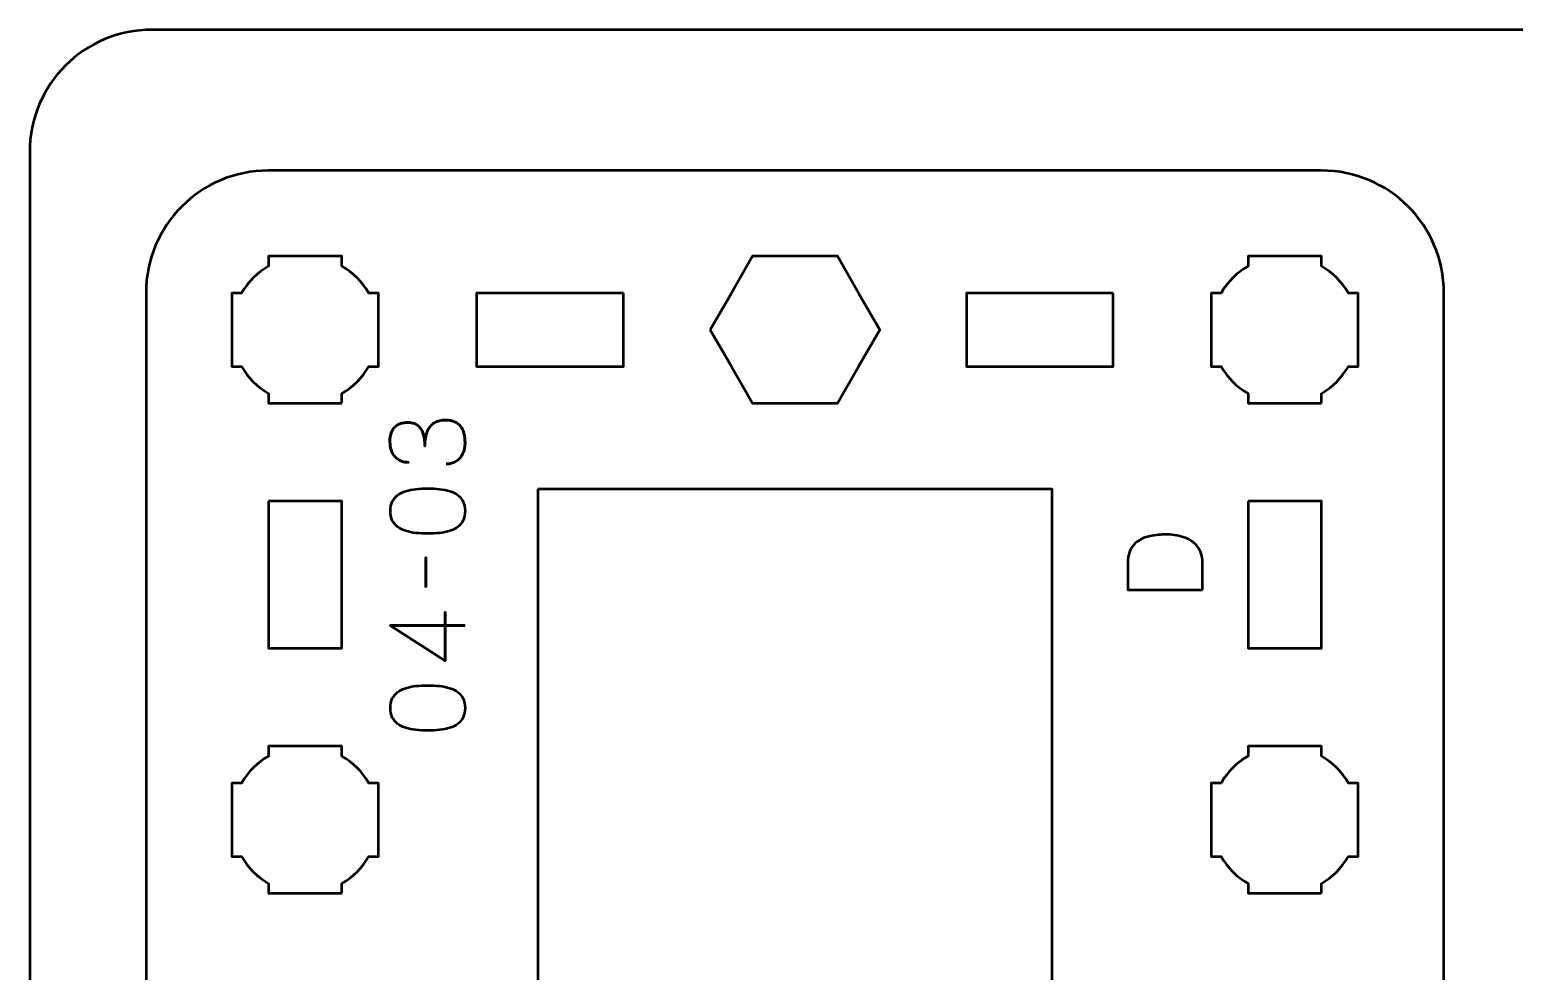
# Model space of a CAD drawing. Header units: centimetres. Extents: x -22.6 to 1.6, y -29.7 to 0.
# Drawn here: x -22.63 to -16.56, y -3.84 to 0 of the extents above; entities that cross this region are included whole.
import ezdxf

# ---------------------------------------------------------------- set-up
doc = ezdxf.new("R2010")
doc.units = ezdxf.units.CM
doc.header["$MEASUREMENT"] = 0
doc.layers.add('Layer 1', color=7, linetype='Continuous')

msp = doc.modelspace()

# ---------------------------------------------------------------- linework, layer by layer
at = {"layer": 'Layer 1', "color": 22, "lineweight": 53}
msp.add_open_spline([(-22.62502, -29.19995), (-22.62502, -29.19995), (-22.62502, -0.49992), (-22.62502, -0.49992), (-22.62502, -0.49992), (-22.62502, -0.22295), (-22.40193, 0.00004), (-22.12493, 0.00004), (-22.12493, 0.00004), (-22.12493, 0.00004), (1.12492, 0.00004), (1.12492, 0.00004), (1.12492, 0.00004), (1.40206, 0.00004), (1.62502, -0.22295), (1.62502, -0.49992), (1.62502, -0.49992), (1.62502, -0.49992), (1.62502, -29.19995), (1.62502, -29.19995), (1.62502, -29.19995), (1.62502, -29.47695), (1.40206, -29.70004), (1.12492, -29.70004), (1.12492, -29.70004), (1.12492, -29.70004), (-22.12493, -29.70004), (-22.12493, -29.70004), (-22.12493, -29.70004), (-22.40193, -29.70004), (-22.62502, -29.47695), (-22.62502, -29.19995)], degree=3, knots=[0, 0, 0, 0, 0.125, 0.125, 0.125, 0.125, 0.25, 0.25, 0.25, 0.25, 0.375, 0.375, 0.375, 0.375, 0.5, 0.5, 0.5, 0.5, 0.625, 0.625, 0.625, 0.625, 0.75, 0.75, 0.75, 0.75, 0.875, 0.875, 0.875, 0.875, 1, 1, 1, 1], dxfattribs=at)
at = {"layer": 'Layer 1', "color": 114, "lineweight": 53}
msp.add_open_spline([(-17.34995, -0.575), (-17.07289, -0.57508), (-16.85001, -0.79815), (-16.85001, -1.0751), (-16.85001, -1.0751), (-16.85001, -3.84169), (-16.85001, -4.60831), (-16.85001, -7.3749), (-16.85001, -7.3749), (-16.85001, -7.6519), (-17.0731, -7.875), (-17.3501, -7.875), (-17.3501, -7.875), (-17.3501, -7.875), (-21.64996, -7.875), (-21.64996, -7.875), (-21.64996, -7.875), (-21.92709, -7.875), (-22.15005, -7.6519), (-22.15005, -7.3749), (-22.15005, -7.3749), (-22.15005, -4.60831), (-22.15005, -3.84169), (-22.15005, -1.0751), (-22.15005, -1.0751), (-22.15005, -0.7981), (-21.92696, -0.575), (-21.64996, -0.575), (-21.64996, -0.575), (-21.64996, -0.575), (-17.34995, -0.575), (-17.34995, -0.575)], degree=3, knots=[0, 0, 0, 0, 0.125, 0.125, 0.125, 0.125, 0.25, 0.25, 0.25, 0.25, 0.375, 0.375, 0.375, 0.375, 0.5, 0.5, 0.5, 0.5, 0.625, 0.625, 0.625, 0.625, 0.75, 0.75, 0.75, 0.75, 0.875, 0.875, 0.875, 0.875, 1, 1, 1, 1], dxfattribs=at)
at = {"layer": 'Layer 1', "color": 250, "lineweight": 53}
for points, knots in [([(-21.34996, -1.52495), (-21.34996, -1.52495), (-21.49848, -1.52495), (-21.49848, -1.52495), (-21.49848, -1.52495), (-21.49848, -1.52495), (-21.50003, -1.52497), (-21.50003, -1.52497), (-21.50003, -1.52497), (-21.50003, -1.52497), (-21.50158, -1.52495), (-21.50158, -1.52495), (-21.50158, -1.52495), (-21.50158, -1.52495), (-21.64996, -1.52495), (-21.64996, -1.52495), (-21.64996, -1.52495), (-21.64996, -1.52495), (-21.64996, -1.48486), (-21.64996, -1.48486), (-21.64996, -1.48486), (-21.69553, -1.45851), (-21.73351, -1.42051), (-21.75987, -1.37496), (-21.75987, -1.37496), (-21.75987, -1.37496), (-21.79996, -1.37496), (-21.79996, -1.37496), (-21.79996, -1.37496), (-21.79996, -1.37496), (-21.79996, -1.23091), (-21.79996, -1.23091), (-21.79996, -1.23091), (-21.79996, -1.23091), (-21.80002, -1.22497), (-21.80002, -1.22497), (-21.80002, -1.22497), (-21.80002, -1.22497), (-21.79996, -1.21903), (-21.79996, -1.21903), (-21.79996, -1.21903), (-21.79996, -1.21903), (-21.79996, -1.07496), (-21.79996, -1.07496), (-21.79996, -1.07496), (-21.79996, -1.07496), (-21.75989, -1.07496), (-21.75989, -1.07496), (-21.75989, -1.07496), (-21.73353, -1.02939), (-21.69554, -0.9914), (-21.64996, -0.96506), (-21.64996, -0.96506), (-21.64996, -0.96506), (-21.64996, -0.92496), (-21.64996, -0.92496), (-21.64996, -0.92496), (-21.64996, -0.92496), (-21.34996, -0.92496), (-21.34996, -0.92496), (-21.34996, -0.92496), (-21.34996, -0.92496), (-21.34996, -0.96515), (-21.34996, -0.96515), (-21.34996, -0.96515), (-21.30446, -0.99149), (-21.26652, -1.02945), (-21.24018, -1.07496), (-21.24018, -1.07496), (-21.24018, -1.07496), (-21.19997, -1.07496), (-21.19997, -1.07496), (-21.19997, -1.07496), (-21.19997, -1.07496), (-21.19997, -1.37496), (-21.19997, -1.37496), (-21.19997, -1.37496), (-21.19997, -1.37496), (-21.2402, -1.37496), (-21.2402, -1.37496), (-21.2402, -1.37496), (-21.26654, -1.42046), (-21.30447, -1.45842), (-21.34996, -1.48476), (-21.34996, -1.48476), (-21.34996, -1.48476), (-21.34996, -1.52495), (-21.34996, -1.52495)], [0, 0, 0, 0, 0.0454545, 0.0454545, 0.0454545, 0.0454545, 0.0909091, 0.0909091, 0.0909091, 0.0909091, 0.1363636, 0.1363636, 0.1363636, 0.1363636, 0.1818182, 0.1818182, 0.1818182, 0.1818182, 0.2272727, 0.2272727, 0.2272727, 0.2272727, 0.2727273, 0.2727273, 0.2727273, 0.2727273, 0.3181818, 0.3181818, 0.3181818, 0.3181818, 0.3636364, 0.3636364, 0.3636364, 0.3636364, 0.4090909, 0.4090909, 0.4090909, 0.4090909, 0.4545455, 0.4545455, 0.4545455, 0.4545455, 0.5, 0.5, 0.5, 0.5, 0.5454545, 0.5454545, 0.5454545, 0.5454545, 0.5909091, 0.5909091, 0.5909091, 0.5909091, 0.6363636, 0.6363636, 0.6363636, 0.6363636, 0.6818182, 0.6818182, 0.6818182, 0.6818182, 0.7272727, 0.7272727, 0.7272727, 0.7272727, 0.7727273, 0.7727273, 0.7727273, 0.7727273, 0.8181818, 0.8181818, 0.8181818, 0.8181818, 0.8636364, 0.8636364, 0.8636364, 0.8636364, 0.9090909, 0.9090909, 0.9090909, 0.9090909, 0.9545455, 0.9545455, 0.9545455, 0.9545455, 1, 1, 1, 1]), ([(-19.84641, -1.22501), (-19.84641, -1.22501), (-19.75981, -1.075), (-19.75981, -1.075), (-19.75981, -1.075), (-19.75981, -1.075), (-19.67321, -0.92501), (-19.67321, -0.92501), (-19.67321, -0.92501), (-19.67321, -0.92501), (-19.5, -0.92501), (-19.5, -0.92501), (-19.5, -0.92501), (-19.5, -0.92501), (-19.32679, -0.92501), (-19.32679, -0.92501), (-19.32679, -0.92501), (-19.32679, -0.92501), (-19.24019, -1.075), (-19.24019, -1.075), (-19.24019, -1.075), (-19.24019, -1.075), (-19.15359, -1.22501), (-19.15359, -1.22501), (-19.15359, -1.22501), (-19.15359, -1.22501), (-19.24019, -1.37502), (-19.24019, -1.37502), (-19.24019, -1.37502), (-19.24019, -1.37502), (-19.32679, -1.52501), (-19.32679, -1.52501), (-19.32679, -1.52501), (-19.32679, -1.52501), (-19.5, -1.52501), (-19.5, -1.52501), (-19.5, -1.52501), (-19.5, -1.52501), (-19.67321, -1.52501), (-19.67321, -1.52501), (-19.67321, -1.52501), (-19.67321, -1.52501), (-19.75981, -1.37502), (-19.75981, -1.37502), (-19.75981, -1.37502), (-19.75981, -1.37502), (-19.84641, -1.22501), (-19.84641, -1.22501)], [0, 0, 0, 0, 0.0833333, 0.0833333, 0.0833333, 0.0833333, 0.1666667, 0.1666667, 0.1666667, 0.1666667, 0.25, 0.25, 0.25, 0.25, 0.3333333, 0.3333333, 0.3333333, 0.3333333, 0.4166667, 0.4166667, 0.4166667, 0.4166667, 0.5, 0.5, 0.5, 0.5, 0.5833333, 0.5833333, 0.5833333, 0.5833333, 0.6666667, 0.6666667, 0.6666667, 0.6666667, 0.75, 0.75, 0.75, 0.75, 0.8333333, 0.8333333, 0.8333333, 0.8333333, 0.9166667, 0.9166667, 0.9166667, 0.9166667, 1, 1, 1, 1]), ([(-17.34996, -1.52495), (-17.34996, -1.52495), (-17.49848, -1.52495), (-17.49848, -1.52495), (-17.49848, -1.52495), (-17.49848, -1.52495), (-17.50003, -1.52497), (-17.50003, -1.52497), (-17.50003, -1.52497), (-17.50003, -1.52497), (-17.50158, -1.52495), (-17.50158, -1.52495), (-17.50158, -1.52495), (-17.50158, -1.52495), (-17.64996, -1.52495), (-17.64996, -1.52495), (-17.64996, -1.52495), (-17.64996, -1.52495), (-17.64996, -1.48486), (-17.64996, -1.48486), (-17.64996, -1.48486), (-17.69553, -1.45851), (-17.73351, -1.42051), (-17.75987, -1.37496), (-17.75987, -1.37496), (-17.75987, -1.37496), (-17.79996, -1.37496), (-17.79996, -1.37496), (-17.79996, -1.37496), (-17.79996, -1.37496), (-17.79996, -1.23091), (-17.79996, -1.23091), (-17.79996, -1.23091), (-17.79996, -1.23091), (-17.80002, -1.22497), (-17.80002, -1.22497), (-17.80002, -1.22497), (-17.80002, -1.22497), (-17.79996, -1.21903), (-17.79996, -1.21903), (-17.79996, -1.21903), (-17.79996, -1.21903), (-17.79996, -1.07496), (-17.79996, -1.07496), (-17.79996, -1.07496), (-17.79996, -1.07496), (-17.75989, -1.07496), (-17.75989, -1.07496), (-17.75989, -1.07496), (-17.73353, -1.02939), (-17.69554, -0.9914), (-17.64996, -0.96506), (-17.64996, -0.96506), (-17.64996, -0.96506), (-17.64996, -0.92496), (-17.64996, -0.92496), (-17.64996, -0.92496), (-17.64996, -0.92496), (-17.34996, -0.92496), (-17.34996, -0.92496), (-17.34996, -0.92496), (-17.34996, -0.92496), (-17.34996, -0.96515), (-17.34996, -0.96515), (-17.34996, -0.96515), (-17.30446, -0.99149), (-17.26652, -1.02945), (-17.24018, -1.07496), (-17.24018, -1.07496), (-17.24018, -1.07496), (-17.19997, -1.07496), (-17.19997, -1.07496), (-17.19997, -1.07496), (-17.19997, -1.07496), (-17.19997, -1.37496), (-17.19997, -1.37496), (-17.19997, -1.37496), (-17.19997, -1.37496), (-17.2402, -1.37496), (-17.2402, -1.37496), (-17.2402, -1.37496), (-17.26654, -1.42046), (-17.30447, -1.45842), (-17.34996, -1.48476), (-17.34996, -1.48476), (-17.34996, -1.48476), (-17.34996, -1.52495), (-17.34996, -1.52495)], [0, 0, 0, 0, 0.0454545, 0.0454545, 0.0454545, 0.0454545, 0.0909091, 0.0909091, 0.0909091, 0.0909091, 0.1363636, 0.1363636, 0.1363636, 0.1363636, 0.1818182, 0.1818182, 0.1818182, 0.1818182, 0.2272727, 0.2272727, 0.2272727, 0.2272727, 0.2727273, 0.2727273, 0.2727273, 0.2727273, 0.3181818, 0.3181818, 0.3181818, 0.3181818, 0.3636364, 0.3636364, 0.3636364, 0.3636364, 0.4090909, 0.4090909, 0.4090909, 0.4090909, 0.4545455, 0.4545455, 0.4545455, 0.4545455, 0.5, 0.5, 0.5, 0.5, 0.5454545, 0.5454545, 0.5454545, 0.5454545, 0.5909091, 0.5909091, 0.5909091, 0.5909091, 0.6363636, 0.6363636, 0.6363636, 0.6363636, 0.6818182, 0.6818182, 0.6818182, 0.6818182, 0.7272727, 0.7272727, 0.7272727, 0.7272727, 0.7727273, 0.7727273, 0.7727273, 0.7727273, 0.8181818, 0.8181818, 0.8181818, 0.8181818, 0.8636364, 0.8636364, 0.8636364, 0.8636364, 0.9090909, 0.9090909, 0.9090909, 0.9090909, 0.9545455, 0.9545455, 0.9545455, 0.9545455, 1, 1, 1, 1]), ([(-20.19996, -1.07505), (-20.19996, -1.07505), (-20.19996, -1.37506), (-20.19996, -1.37506), (-20.19996, -1.37506), (-20.19996, -1.37506), (-20.79995, -1.37506), (-20.79995, -1.37506), (-20.79995, -1.37506), (-20.79995, -1.37506), (-20.79995, -1.07505), (-20.79995, -1.07505), (-20.79995, -1.07505), (-20.79995, -1.07505), (-20.19996, -1.07505), (-20.19996, -1.07505)], [0, 0, 0, 0, 0.25, 0.25, 0.25, 0.25, 0.5, 0.5, 0.5, 0.5, 0.75, 0.75, 0.75, 0.75, 1, 1, 1, 1]), ([(-18.19996, -1.07505), (-18.19996, -1.07505), (-18.19996, -1.37506), (-18.19996, -1.37506), (-18.19996, -1.37506), (-18.19996, -1.37506), (-18.79995, -1.37506), (-18.79995, -1.37506), (-18.79995, -1.37506), (-18.79995, -1.37506), (-18.79995, -1.07505), (-18.79995, -1.07505), (-18.79995, -1.07505), (-18.79995, -1.07505), (-18.19996, -1.07505), (-18.19996, -1.07505)], [0, 0, 0, 0, 0.25, 0.25, 0.25, 0.25, 0.5, 0.5, 0.5, 0.5, 0.75, 0.75, 0.75, 0.75, 1, 1, 1, 1]), ([(-20.55002, -1.875), (-19.29986, -1.875), (-19.70022, -1.875), (-18.45003, -1.875), (-18.45003, -1.875), (-18.45004, -3.79204), (-18.45005, -4.63648), (-18.45004, -6.575), (-18.45004, -6.575), (-19.32721, -6.575), (-19.67285, -6.575), (-20.55003, -6.575), (-20.55003, -6.575), (-20.55003, -4.67352), (-20.55002, -3.76483), (-20.55002, -1.875)], [0, 0, 0, 0, 0.25, 0.25, 0.25, 0.25, 0.5, 0.5, 0.5, 0.5, 0.75, 0.75, 0.75, 0.75, 1, 1, 1, 1]), ([(-21.64996, -1.92505), (-21.64996, -1.92505), (-21.34995, -1.92505), (-21.34995, -1.92505), (-21.34995, -1.92505), (-21.34995, -1.92505), (-21.34995, -2.52504), (-21.34995, -2.52504), (-21.34995, -2.52504), (-21.34995, -2.52504), (-21.64996, -2.52504), (-21.64996, -2.52504), (-21.64996, -2.52504), (-21.64996, -2.52504), (-21.64996, -1.92505), (-21.64996, -1.92505)], [0, 0, 0, 0, 0.25, 0.25, 0.25, 0.25, 0.5, 0.5, 0.5, 0.5, 0.75, 0.75, 0.75, 0.75, 1, 1, 1, 1]), ([(-17.64996, -1.92505), (-17.64996, -1.92505), (-17.34995, -1.92505), (-17.34995, -1.92505), (-17.34995, -1.92505), (-17.34995, -1.92505), (-17.34995, -2.52504), (-17.34995, -2.52504), (-17.34995, -2.52504), (-17.34995, -2.52504), (-17.64996, -2.52504), (-17.64996, -2.52504), (-17.64996, -2.52504), (-17.64996, -2.52504), (-17.64996, -1.92505), (-17.64996, -1.92505)], [0, 0, 0, 0, 0.25, 0.25, 0.25, 0.25, 0.5, 0.5, 0.5, 0.5, 0.75, 0.75, 0.75, 0.75, 1, 1, 1, 1]), ([(-21.34996, -3.52495), (-21.34996, -3.52495), (-21.49848, -3.52495), (-21.49848, -3.52495), (-21.49848, -3.52495), (-21.49848, -3.52495), (-21.50003, -3.52497), (-21.50003, -3.52497), (-21.50003, -3.52497), (-21.50003, -3.52497), (-21.50158, -3.52495), (-21.50158, -3.52495), (-21.50158, -3.52495), (-21.50158, -3.52495), (-21.64996, -3.52495), (-21.64996, -3.52495), (-21.64996, -3.52495), (-21.64996, -3.52495), (-21.64996, -3.48486), (-21.64996, -3.48486), (-21.64996, -3.48486), (-21.69553, -3.45851), (-21.73351, -3.42051), (-21.75987, -3.37496), (-21.75987, -3.37496), (-21.75987, -3.37496), (-21.79996, -3.37496), (-21.79996, -3.37496), (-21.79996, -3.37496), (-21.79996, -3.37496), (-21.79996, -3.23091), (-21.79996, -3.23091), (-21.79996, -3.23091), (-21.79996, -3.23091), (-21.80002, -3.22497), (-21.80002, -3.22497), (-21.80002, -3.22497), (-21.80002, -3.22497), (-21.79996, -3.21903), (-21.79996, -3.21903), (-21.79996, -3.21903), (-21.79996, -3.21903), (-21.79996, -3.07496), (-21.79996, -3.07496), (-21.79996, -3.07496), (-21.79996, -3.07496), (-21.75989, -3.07496), (-21.75989, -3.07496), (-21.75989, -3.07496), (-21.73353, -3.02939), (-21.69554, -2.9914), (-21.64996, -2.96506), (-21.64996, -2.96506), (-21.64996, -2.96506), (-21.64996, -2.92496), (-21.64996, -2.92496), (-21.64996, -2.92496), (-21.64996, -2.92496), (-21.34996, -2.92496), (-21.34996, -2.92496), (-21.34996, -2.92496), (-21.34996, -2.92496), (-21.34996, -2.96515), (-21.34996, -2.96515), (-21.34996, -2.96515), (-21.30446, -2.99149), (-21.26652, -3.02945), (-21.24018, -3.07496), (-21.24018, -3.07496), (-21.24018, -3.07496), (-21.19997, -3.07496), (-21.19997, -3.07496), (-21.19997, -3.07496), (-21.19997, -3.07496), (-21.19997, -3.37496), (-21.19997, -3.37496), (-21.19997, -3.37496), (-21.19997, -3.37496), (-21.2402, -3.37496), (-21.2402, -3.37496), (-21.2402, -3.37496), (-21.26654, -3.42046), (-21.30447, -3.45842), (-21.34996, -3.48476), (-21.34996, -3.48476), (-21.34996, -3.48476), (-21.34996, -3.52495), (-21.34996, -3.52495)], [0, 0, 0, 0, 0.0454545, 0.0454545, 0.0454545, 0.0454545, 0.0909091, 0.0909091, 0.0909091, 0.0909091, 0.1363636, 0.1363636, 0.1363636, 0.1363636, 0.1818182, 0.1818182, 0.1818182, 0.1818182, 0.2272727, 0.2272727, 0.2272727, 0.2272727, 0.2727273, 0.2727273, 0.2727273, 0.2727273, 0.3181818, 0.3181818, 0.3181818, 0.3181818, 0.3636364, 0.3636364, 0.3636364, 0.3636364, 0.4090909, 0.4090909, 0.4090909, 0.4090909, 0.4545455, 0.4545455, 0.4545455, 0.4545455, 0.5, 0.5, 0.5, 0.5, 0.5454545, 0.5454545, 0.5454545, 0.5454545, 0.5909091, 0.5909091, 0.5909091, 0.5909091, 0.6363636, 0.6363636, 0.6363636, 0.6363636, 0.6818182, 0.6818182, 0.6818182, 0.6818182, 0.7272727, 0.7272727, 0.7272727, 0.7272727, 0.7727273, 0.7727273, 0.7727273, 0.7727273, 0.8181818, 0.8181818, 0.8181818, 0.8181818, 0.8636364, 0.8636364, 0.8636364, 0.8636364, 0.9090909, 0.9090909, 0.9090909, 0.9090909, 0.9545455, 0.9545455, 0.9545455, 0.9545455, 1, 1, 1, 1]), ([(-17.34996, -3.52495), (-17.34996, -3.52495), (-17.49848, -3.52495), (-17.49848, -3.52495), (-17.49848, -3.52495), (-17.49848, -3.52495), (-17.50003, -3.52497), (-17.50003, -3.52497), (-17.50003, -3.52497), (-17.50003, -3.52497), (-17.50158, -3.52495), (-17.50158, -3.52495), (-17.50158, -3.52495), (-17.50158, -3.52495), (-17.64996, -3.52495), (-17.64996, -3.52495), (-17.64996, -3.52495), (-17.64996, -3.52495), (-17.64996, -3.48486), (-17.64996, -3.48486), (-17.64996, -3.48486), (-17.69553, -3.45851), (-17.73351, -3.42051), (-17.75987, -3.37496), (-17.75987, -3.37496), (-17.75987, -3.37496), (-17.79996, -3.37496), (-17.79996, -3.37496), (-17.79996, -3.37496), (-17.79996, -3.37496), (-17.79996, -3.23091), (-17.79996, -3.23091), (-17.79996, -3.23091), (-17.79996, -3.23091), (-17.80002, -3.22497), (-17.80002, -3.22497), (-17.80002, -3.22497), (-17.80002, -3.22497), (-17.79996, -3.21903), (-17.79996, -3.21903), (-17.79996, -3.21903), (-17.79996, -3.21903), (-17.79996, -3.07496), (-17.79996, -3.07496), (-17.79996, -3.07496), (-17.79996, -3.07496), (-17.75989, -3.07496), (-17.75989, -3.07496), (-17.75989, -3.07496), (-17.73353, -3.02939), (-17.69554, -2.9914), (-17.64996, -2.96506), (-17.64996, -2.96506), (-17.64996, -2.96506), (-17.64996, -2.92496), (-17.64996, -2.92496), (-17.64996, -2.92496), (-17.64996, -2.92496), (-17.34996, -2.92496), (-17.34996, -2.92496), (-17.34996, -2.92496), (-17.34996, -2.92496), (-17.34996, -2.96515), (-17.34996, -2.96515), (-17.34996, -2.96515), (-17.30446, -2.99149), (-17.26652, -3.02945), (-17.24018, -3.07496), (-17.24018, -3.07496), (-17.24018, -3.07496), (-17.19997, -3.07496), (-17.19997, -3.07496), (-17.19997, -3.07496), (-17.19997, -3.07496), (-17.19997, -3.37496), (-17.19997, -3.37496), (-17.19997, -3.37496), (-17.19997, -3.37496), (-17.2402, -3.37496), (-17.2402, -3.37496), (-17.2402, -3.37496), (-17.26654, -3.42046), (-17.30447, -3.45842), (-17.34996, -3.48476), (-17.34996, -3.48476), (-17.34996, -3.48476), (-17.34996, -3.52495), (-17.34996, -3.52495)], [0, 0, 0, 0, 0.0454545, 0.0454545, 0.0454545, 0.0454545, 0.0909091, 0.0909091, 0.0909091, 0.0909091, 0.1363636, 0.1363636, 0.1363636, 0.1363636, 0.1818182, 0.1818182, 0.1818182, 0.1818182, 0.2272727, 0.2272727, 0.2272727, 0.2272727, 0.2727273, 0.2727273, 0.2727273, 0.2727273, 0.3181818, 0.3181818, 0.3181818, 0.3181818, 0.3636364, 0.3636364, 0.3636364, 0.3636364, 0.4090909, 0.4090909, 0.4090909, 0.4090909, 0.4545455, 0.4545455, 0.4545455, 0.4545455, 0.5, 0.5, 0.5, 0.5, 0.5454545, 0.5454545, 0.5454545, 0.5454545, 0.5909091, 0.5909091, 0.5909091, 0.5909091, 0.6363636, 0.6363636, 0.6363636, 0.6363636, 0.6818182, 0.6818182, 0.6818182, 0.6818182, 0.7272727, 0.7272727, 0.7272727, 0.7272727, 0.7727273, 0.7727273, 0.7727273, 0.7727273, 0.8181818, 0.8181818, 0.8181818, 0.8181818, 0.8636364, 0.8636364, 0.8636364, 0.8636364, 0.9090909, 0.9090909, 0.9090909, 0.9090909, 0.9545455, 0.9545455, 0.9545455, 0.9545455, 1, 1, 1, 1])]:
    msp.add_open_spline(points, degree=3, knots=knots, dxfattribs=at)
at = {"layer": 'Layer 1', "color": 30, "lineweight": 53}
for points, knots in [([(-20.92381, -1.77208), (-20.90857, -1.77201), (-20.89531, -1.76848), (-20.88381, -1.7615), (-20.88381, -1.7615), (-20.87238, -1.75451), (-20.86342, -1.74456), (-20.857, -1.73158), (-20.857, -1.73158), (-20.85058, -1.7186), (-20.84733, -1.70301), (-20.84719, -1.68487), (-20.84719, -1.68487), (-20.84719, -1.67126), (-20.8486, -1.65891), (-20.85156, -1.64769), (-20.85156, -1.64769), (-20.85453, -1.63654), (-20.85911, -1.62695), (-20.86539, -1.61883), (-20.86539, -1.61883), (-20.87167, -1.61072), (-20.87979, -1.60451), (-20.88966, -1.60007), (-20.88966, -1.60007), (-20.89961, -1.59569), (-20.91154, -1.59351), (-20.92551, -1.59344), (-20.92551, -1.59344), (-20.94413, -1.59336), (-20.95987, -1.59717), (-20.97264, -1.60472), (-20.97264, -1.60472), (-20.98541, -1.61227), (-20.995, -1.62399), (-21.00156, -1.63972), (-21.00156, -1.63972), (-21.00813, -1.65545), (-21.01144, -1.67563), (-21.01144, -1.70011), (-21.01144, -1.70011), (-21.01137, -1.68184), (-21.01306, -1.66653), (-21.01652, -1.65404), (-21.01652, -1.65404), (-21.01998, -1.64162), (-21.02485, -1.63168), (-21.0312, -1.6242), (-21.0312, -1.6242), (-21.03748, -1.61672), (-21.04496, -1.61129), (-21.05356, -1.60804), (-21.05356, -1.60804), (-21.0621, -1.60472), (-21.07148, -1.6031), (-21.08171, -1.60317), (-21.08171, -1.60317), (-21.09195, -1.6031), (-21.1014, -1.60451), (-21.11015, -1.60733), (-21.11015, -1.60733), (-21.1189, -1.61009), (-21.12659, -1.6146), (-21.13315, -1.62074), (-21.13315, -1.62074), (-21.13971, -1.62688), (-21.14486, -1.63499), (-21.14853, -1.64494), (-21.14853, -1.64494), (-21.1522, -1.65496), (-21.15403, -1.66717), (-21.1541, -1.68149), (-21.1541, -1.68149), (-21.15403, -1.69574), (-21.15192, -1.70823), (-21.14782, -1.71881), (-21.14782, -1.71881), (-21.14373, -1.72947), (-21.13816, -1.73821), (-21.13103, -1.74527), (-21.13103, -1.74527), (-21.12391, -1.75225), (-21.11579, -1.75748), (-21.10662, -1.76093), (-21.10662, -1.76093), (-21.09745, -1.76446), (-21.08771, -1.76615), (-21.07748, -1.76615), (-21.07748, -1.76615), (-21.08771, -1.76615), (-21.09745, -1.76446), (-21.10662, -1.76093), (-21.10662, -1.76093), (-21.11579, -1.75748), (-21.12391, -1.75225), (-21.13103, -1.74527), (-21.13103, -1.74527), (-21.13816, -1.73821), (-21.14373, -1.72947), (-21.14782, -1.71881), (-21.14782, -1.71881), (-21.15192, -1.70823), (-21.15403, -1.69574), (-21.1541, -1.68149), (-21.1541, -1.68149), (-21.15403, -1.66717), (-21.1522, -1.65496), (-21.14853, -1.64494), (-21.14853, -1.64494), (-21.14486, -1.63499), (-21.13971, -1.62688), (-21.13315, -1.62074), (-21.13315, -1.62074), (-21.12659, -1.6146), (-21.1189, -1.61009), (-21.11015, -1.60733), (-21.11015, -1.60733), (-21.1014, -1.60451), (-21.09195, -1.6031), (-21.08171, -1.60317), (-21.08171, -1.60317), (-21.07148, -1.6031), (-21.0621, -1.60472), (-21.05356, -1.60804), (-21.05356, -1.60804), (-21.04496, -1.61129), (-21.03748, -1.61672), (-21.0312, -1.6242), (-21.0312, -1.6242), (-21.02485, -1.63168), (-21.01998, -1.64162), (-21.01652, -1.65404), (-21.01652, -1.65404), (-21.01306, -1.66653), (-21.01137, -1.68184), (-21.01144, -1.70011), (-21.01144, -1.70011), (-21.01144, -1.67563), (-21.00813, -1.65545), (-21.00156, -1.63972), (-21.00156, -1.63972), (-20.995, -1.62399), (-20.98541, -1.61227), (-20.97264, -1.60472), (-20.97264, -1.60472), (-20.95987, -1.59717), (-20.94413, -1.59336), (-20.92551, -1.59344), (-20.92551, -1.59344), (-20.91154, -1.59351), (-20.89961, -1.59569), (-20.88966, -1.60007), (-20.88966, -1.60007), (-20.87979, -1.60451), (-20.87167, -1.61072), (-20.86539, -1.61883), (-20.86539, -1.61883), (-20.85911, -1.62695), (-20.85453, -1.63654), (-20.85156, -1.64769), (-20.85156, -1.64769), (-20.8486, -1.65891), (-20.84719, -1.67126), (-20.84719, -1.68487), (-20.84719, -1.68487), (-20.84733, -1.70301), (-20.85058, -1.7186), (-20.857, -1.73158), (-20.857, -1.73158), (-20.86342, -1.74456), (-20.87238, -1.75451), (-20.88381, -1.7615), (-20.88381, -1.7615), (-20.89531, -1.76848), (-20.90857, -1.77201), (-20.92381, -1.77208)], [0, 0, 0, 0, 0.0227273, 0.0227273, 0.0227273, 0.0227273, 0.0454545, 0.0454545, 0.0454545, 0.0454545, 0.0681818, 0.0681818, 0.0681818, 0.0681818, 0.0909091, 0.0909091, 0.0909091, 0.0909091, 0.1136364, 0.1136364, 0.1136364, 0.1136364, 0.1363636, 0.1363636, 0.1363636, 0.1363636, 0.1590909, 0.1590909, 0.1590909, 0.1590909, 0.1818182, 0.1818182, 0.1818182, 0.1818182, 0.2045455, 0.2045455, 0.2045455, 0.2045455, 0.2272727, 0.2272727, 0.2272727, 0.2272727, 0.25, 0.25, 0.25, 0.25, 0.2727273, 0.2727273, 0.2727273, 0.2727273, 0.2954545, 0.2954545, 0.2954545, 0.2954545, 0.3181818, 0.3181818, 0.3181818, 0.3181818, 0.3409091, 0.3409091, 0.3409091, 0.3409091, 0.3636364, 0.3636364, 0.3636364, 0.3636364, 0.3863636, 0.3863636, 0.3863636, 0.3863636, 0.4090909, 0.4090909, 0.4090909, 0.4090909, 0.4318182, 0.4318182, 0.4318182, 0.4318182, 0.4545455, 0.4545455, 0.4545455, 0.4545455, 0.4772727, 0.4772727, 0.4772727, 0.4772727, 0.5, 0.5, 0.5, 0.5, 0.5227273, 0.5227273, 0.5227273, 0.5227273, 0.5454545, 0.5454545, 0.5454545, 0.5454545, 0.5681818, 0.5681818, 0.5681818, 0.5681818, 0.5909091, 0.5909091, 0.5909091, 0.5909091, 0.6136364, 0.6136364, 0.6136364, 0.6136364, 0.6363636, 0.6363636, 0.6363636, 0.6363636, 0.6590909, 0.6590909, 0.6590909, 0.6590909, 0.6818182, 0.6818182, 0.6818182, 0.6818182, 0.7045455, 0.7045455, 0.7045455, 0.7045455, 0.7272727, 0.7272727, 0.7272727, 0.7272727, 0.75, 0.75, 0.75, 0.75, 0.7727273, 0.7727273, 0.7727273, 0.7727273, 0.7954545, 0.7954545, 0.7954545, 0.7954545, 0.8181818, 0.8181818, 0.8181818, 0.8181818, 0.8409091, 0.8409091, 0.8409091, 0.8409091, 0.8636364, 0.8636364, 0.8636364, 0.8636364, 0.8863636, 0.8863636, 0.8863636, 0.8863636, 0.9090909, 0.9090909, 0.9090909, 0.9090909, 0.9318182, 0.9318182, 0.9318182, 0.9318182, 0.9545455, 0.9545455, 0.9545455, 0.9545455, 0.9772727, 0.9772727, 0.9772727, 0.9772727, 1, 1, 1, 1]), ([(-20.84719, -1.96469), (-20.84726, -1.94988), (-20.84987, -1.93711), (-20.85495, -1.92645), (-20.85495, -1.92645), (-20.86003, -1.91587), (-20.8673, -1.90705), (-20.87654, -1.9), (-20.87654, -1.9), (-20.88585, -1.89301), (-20.89686, -1.88751), (-20.90956, -1.88342), (-20.90956, -1.88342), (-20.92226, -1.87939), (-20.93616, -1.8765), (-20.9514, -1.87488), (-20.9514, -1.87488), (-20.96664, -1.87318), (-20.98266, -1.87234), (-20.99959, -1.87241), (-20.99959, -1.87241), (-21.01645, -1.87234), (-21.03247, -1.87318), (-21.04764, -1.87488), (-21.04764, -1.87488), (-21.06281, -1.8765), (-21.07678, -1.87939), (-21.08948, -1.88342), (-21.08948, -1.88342), (-21.10211, -1.88751), (-21.11311, -1.89301), (-21.1225, -1.9), (-21.1225, -1.9), (-21.13181, -1.90705), (-21.13908, -1.91587), (-21.14416, -1.92645), (-21.14416, -1.92645), (-21.14931, -1.93711), (-21.15192, -1.94988), (-21.15199, -1.96469), (-21.15199, -1.96469), (-21.15192, -1.97951), (-21.14931, -1.99228), (-21.14416, -2.00294), (-21.14416, -2.00294), (-21.13908, -2.01352), (-21.13181, -2.02234), (-21.1225, -2.02939), (-21.1225, -2.02939), (-21.11311, -2.03638), (-21.10211, -2.04188), (-21.08948, -2.04597), (-21.08948, -2.04597), (-21.07678, -2.05), (-21.06281, -2.05289), (-21.04764, -2.05451), (-21.04764, -2.05451), (-21.03247, -2.0562), (-21.01645, -2.05705), (-20.99959, -2.05698), (-20.99959, -2.05698), (-20.98266, -2.05705), (-20.96664, -2.0562), (-20.9514, -2.05451), (-20.9514, -2.05451), (-20.93616, -2.05289), (-20.92226, -2.05), (-20.90956, -2.04597), (-20.90956, -2.04597), (-20.89686, -2.04188), (-20.88585, -2.03638), (-20.87654, -2.02939), (-20.87654, -2.02939), (-20.8673, -2.02234), (-20.86003, -2.01352), (-20.85495, -2.00294), (-20.85495, -2.00294), (-20.84987, -1.99228), (-20.84726, -1.97951), (-20.84719, -1.96469)], [0, 0, 0, 0, 0.05, 0.05, 0.05, 0.05, 0.1, 0.1, 0.1, 0.1, 0.15, 0.15, 0.15, 0.15, 0.2, 0.2, 0.2, 0.2, 0.25, 0.25, 0.25, 0.25, 0.3, 0.3, 0.3, 0.3, 0.35, 0.35, 0.35, 0.35, 0.4, 0.4, 0.4, 0.4, 0.45, 0.45, 0.45, 0.45, 0.5, 0.5, 0.5, 0.5, 0.55, 0.55, 0.55, 0.55, 0.6, 0.6, 0.6, 0.6, 0.65, 0.65, 0.65, 0.65, 0.7, 0.7, 0.7, 0.7, 0.75, 0.75, 0.75, 0.75, 0.8, 0.8, 0.8, 0.8, 0.85, 0.85, 0.85, 0.85, 0.9, 0.9, 0.9, 0.9, 0.95, 0.95, 0.95, 0.95, 1, 1, 1, 1]), ([(-20.84719, -1.96469), (-20.84726, -1.94988), (-20.84987, -1.93711), (-20.85495, -1.92645), (-20.85495, -1.92645), (-20.86003, -1.91587), (-20.8673, -1.90705), (-20.87654, -1.9), (-20.87654, -1.9), (-20.88585, -1.89301), (-20.89686, -1.88751), (-20.90956, -1.88342), (-20.90956, -1.88342), (-20.92226, -1.87939), (-20.93616, -1.8765), (-20.9514, -1.87488), (-20.9514, -1.87488), (-20.96664, -1.87318), (-20.98266, -1.87234), (-20.99959, -1.87241), (-20.99959, -1.87241), (-21.01645, -1.87234), (-21.03247, -1.87318), (-21.04764, -1.87488), (-21.04764, -1.87488), (-21.06281, -1.8765), (-21.07678, -1.87939), (-21.08948, -1.88342), (-21.08948, -1.88342), (-21.10211, -1.88751), (-21.11311, -1.89301), (-21.1225, -1.9), (-21.1225, -1.9), (-21.13181, -1.90705), (-21.13908, -1.91587), (-21.14416, -1.92645), (-21.14416, -1.92645), (-21.14931, -1.93711), (-21.15192, -1.94988), (-21.15199, -1.96469), (-21.15199, -1.96469), (-21.15192, -1.97951), (-21.14931, -1.99228), (-21.14416, -2.00294), (-21.14416, -2.00294), (-21.13908, -2.01352), (-21.13181, -2.02234), (-21.1225, -2.02939), (-21.1225, -2.02939), (-21.11311, -2.03638), (-21.10211, -2.04188), (-21.08948, -2.04597), (-21.08948, -2.04597), (-21.07678, -2.05), (-21.06281, -2.05289), (-21.04764, -2.05451), (-21.04764, -2.05451), (-21.03247, -2.0562), (-21.01645, -2.05705), (-20.99959, -2.05698), (-20.99959, -2.05698), (-20.98266, -2.05705), (-20.96664, -2.0562), (-20.9514, -2.05451), (-20.9514, -2.05451), (-20.93616, -2.05289), (-20.92226, -2.05), (-20.90956, -2.04597), (-20.90956, -2.04597), (-20.89686, -2.04188), (-20.88585, -2.03638), (-20.87654, -2.02939), (-20.87654, -2.02939), (-20.8673, -2.02234), (-20.86003, -2.01352), (-20.85495, -2.00294), (-20.85495, -2.00294), (-20.84987, -1.99228), (-20.84726, -1.97951), (-20.84719, -1.96469)], [0, 0, 0, 0, 0.05, 0.05, 0.05, 0.05, 0.1, 0.1, 0.1, 0.1, 0.15, 0.15, 0.15, 0.15, 0.2, 0.2, 0.2, 0.2, 0.25, 0.25, 0.25, 0.25, 0.3, 0.3, 0.3, 0.3, 0.35, 0.35, 0.35, 0.35, 0.4, 0.4, 0.4, 0.4, 0.45, 0.45, 0.45, 0.45, 0.5, 0.5, 0.5, 0.5, 0.55, 0.55, 0.55, 0.55, 0.6, 0.6, 0.6, 0.6, 0.65, 0.65, 0.65, 0.65, 0.7, 0.7, 0.7, 0.7, 0.75, 0.75, 0.75, 0.75, 0.8, 0.8, 0.8, 0.8, 0.85, 0.85, 0.85, 0.85, 0.9, 0.9, 0.9, 0.9, 0.95, 0.95, 0.95, 0.95, 1, 1, 1, 1]), ([(-17.83552, -2.28638), (-17.83552, -2.28638), (-18.14074, -2.28638), (-18.14074, -2.28638), (-18.14074, -2.28638), (-18.14074, -2.28638), (-18.14074, -2.17631), (-18.14074, -2.17631), (-18.14074, -2.17631), (-18.14067, -2.15959), (-18.13848, -2.14513), (-18.13418, -2.13292), (-18.13418, -2.13292), (-18.12988, -2.12079), (-18.12395, -2.11049), (-18.11647, -2.10216), (-18.11647, -2.10216), (-18.10892, -2.09377), (-18.10024, -2.08699), (-18.09044, -2.0817), (-18.09044, -2.0817), (-18.0807, -2.07641), (-18.07026, -2.07232), (-18.05918, -2.06942), (-18.05918, -2.06942), (-18.04817, -2.06653), (-18.03695, -2.06449), (-18.0256, -2.06322), (-18.0256, -2.06322), (-18.01424, -2.06195), (-18.00323, -2.0611), (-17.99258, -2.06075), (-17.99258, -2.06075), (-17.98192, -2.06025), (-17.9707, -2.0606), (-17.95892, -2.06173), (-17.95892, -2.06173), (-17.94714, -2.06286), (-17.93536, -2.06498), (-17.92364, -2.06815), (-17.92364, -2.06815), (-17.91193, -2.07126), (-17.90078, -2.0757), (-17.8902, -2.08135), (-17.8902, -2.08135), (-17.87969, -2.08706), (-17.8703, -2.09426), (-17.86212, -2.10287), (-17.86212, -2.10287), (-17.85393, -2.11155), (-17.84744, -2.12192), (-17.84272, -2.13405), (-17.84272, -2.13405), (-17.83799, -2.14619), (-17.83559, -2.1603), (-17.83552, -2.17631), (-17.83552, -2.17631), (-17.83552, -2.17631), (-17.83552, -2.28638), (-17.83552, -2.28638)], [0, 0, 0, 0, 0.0666667, 0.0666667, 0.0666667, 0.0666667, 0.1333333, 0.1333333, 0.1333333, 0.1333333, 0.2, 0.2, 0.2, 0.2, 0.2666667, 0.2666667, 0.2666667, 0.2666667, 0.3333333, 0.3333333, 0.3333333, 0.3333333, 0.4, 0.4, 0.4, 0.4, 0.4666667, 0.4666667, 0.4666667, 0.4666667, 0.5333333, 0.5333333, 0.5333333, 0.5333333, 0.6, 0.6, 0.6, 0.6, 0.6666667, 0.6666667, 0.6666667, 0.6666667, 0.7333333, 0.7333333, 0.7333333, 0.7333333, 0.8, 0.8, 0.8, 0.8, 0.8666667, 0.8666667, 0.8666667, 0.8666667, 0.9333333, 0.9333333, 0.9333333, 0.9333333, 1, 1, 1, 1]), ([(-17.83552, -2.28638), (-17.83552, -2.28638), (-18.14074, -2.28638), (-18.14074, -2.28638), (-18.14074, -2.28638), (-18.14074, -2.28638), (-18.14074, -2.17631), (-18.14074, -2.17631), (-18.14074, -2.17631), (-18.14067, -2.15959), (-18.13848, -2.14513), (-18.13418, -2.13292), (-18.13418, -2.13292), (-18.12988, -2.12079), (-18.12395, -2.11049), (-18.11647, -2.10216), (-18.11647, -2.10216), (-18.10892, -2.09377), (-18.10024, -2.08699), (-18.09044, -2.0817), (-18.09044, -2.0817), (-18.0807, -2.07641), (-18.07026, -2.07232), (-18.05918, -2.06942), (-18.05918, -2.06942), (-18.04817, -2.06653), (-18.03695, -2.06449), (-18.0256, -2.06322), (-18.0256, -2.06322), (-18.01424, -2.06195), (-18.00323, -2.0611), (-17.99258, -2.06075), (-17.99258, -2.06075), (-17.98192, -2.06025), (-17.9707, -2.0606), (-17.95892, -2.06173), (-17.95892, -2.06173), (-17.94714, -2.06286), (-17.93536, -2.06498), (-17.92364, -2.06815), (-17.92364, -2.06815), (-17.91193, -2.07126), (-17.90078, -2.0757), (-17.8902, -2.08135), (-17.8902, -2.08135), (-17.87969, -2.08706), (-17.8703, -2.09426), (-17.86212, -2.10287), (-17.86212, -2.10287), (-17.85393, -2.11155), (-17.84744, -2.12192), (-17.84272, -2.13405), (-17.84272, -2.13405), (-17.83799, -2.14619), (-17.83559, -2.1603), (-17.83552, -2.17631), (-17.83552, -2.17631), (-17.83552, -2.17631), (-17.83552, -2.28638), (-17.83552, -2.28638)], [0, 0, 0, 0, 0.0666667, 0.0666667, 0.0666667, 0.0666667, 0.1333333, 0.1333333, 0.1333333, 0.1333333, 0.2, 0.2, 0.2, 0.2, 0.2666667, 0.2666667, 0.2666667, 0.2666667, 0.3333333, 0.3333333, 0.3333333, 0.3333333, 0.4, 0.4, 0.4, 0.4, 0.4666667, 0.4666667, 0.4666667, 0.4666667, 0.5333333, 0.5333333, 0.5333333, 0.5333333, 0.6, 0.6, 0.6, 0.6, 0.6666667, 0.6666667, 0.6666667, 0.6666667, 0.7333333, 0.7333333, 0.7333333, 0.7333333, 0.8, 0.8, 0.8, 0.8, 0.8666667, 0.8666667, 0.8666667, 0.8666667, 0.9333333, 0.9333333, 0.9333333, 0.9333333, 1, 1, 1, 1]), ([(-21.00679, -2.27711), (-21.00679, -2.27711), (-21.00679, -2.15392), (-21.00679, -2.15392), (-21.00679, -2.15392), (-21.00679, -2.15392), (-21.00679, -2.27711), (-21.00679, -2.27711)], [0, 0, 0, 0, 0.5, 0.5, 0.5, 0.5, 1, 1, 1, 1]), ([(-20.84719, -2.43205), (-20.84719, -2.43205), (-21.15241, -2.43205), (-21.15241, -2.43205), (-21.15241, -2.43205), (-21.15241, -2.43205), (-20.92847, -2.57598), (-20.92847, -2.57598), (-20.92847, -2.57598), (-20.92847, -2.57598), (-20.92847, -2.37786), (-20.92847, -2.37786), (-20.92847, -2.37786), (-20.92847, -2.37786), (-20.92847, -2.57598), (-20.92847, -2.57598), (-20.92847, -2.57598), (-20.92847, -2.57598), (-21.15241, -2.43205), (-21.15241, -2.43205), (-21.15241, -2.43205), (-21.15241, -2.43205), (-20.84719, -2.43205), (-20.84719, -2.43205)], [0, 0, 0, 0, 0.1666667, 0.1666667, 0.1666667, 0.1666667, 0.3333333, 0.3333333, 0.3333333, 0.3333333, 0.5, 0.5, 0.5, 0.5, 0.6666667, 0.6666667, 0.6666667, 0.6666667, 0.8333333, 0.8333333, 0.8333333, 0.8333333, 1, 1, 1, 1]), ([(-20.84719, -2.76859), (-20.84726, -2.75378), (-20.84987, -2.74101), (-20.85495, -2.73035), (-20.85495, -2.73035), (-20.86003, -2.71977), (-20.8673, -2.71095), (-20.87654, -2.7039), (-20.87654, -2.7039), (-20.88585, -2.69691), (-20.89686, -2.69141), (-20.90956, -2.68732), (-20.90956, -2.68732), (-20.92226, -2.68329), (-20.93616, -2.6804), (-20.9514, -2.67878), (-20.9514, -2.67878), (-20.96664, -2.67708), (-20.98266, -2.67624), (-20.99959, -2.67631), (-20.99959, -2.67631), (-21.01645, -2.67624), (-21.03247, -2.67708), (-21.04764, -2.67878), (-21.04764, -2.67878), (-21.06281, -2.6804), (-21.07678, -2.68329), (-21.08948, -2.68732), (-21.08948, -2.68732), (-21.10211, -2.69141), (-21.11311, -2.69691), (-21.1225, -2.7039), (-21.1225, -2.7039), (-21.13181, -2.71095), (-21.13908, -2.71977), (-21.14416, -2.73035), (-21.14416, -2.73035), (-21.14931, -2.74101), (-21.15192, -2.75378), (-21.15199, -2.76859), (-21.15199, -2.76859), (-21.15192, -2.78341), (-21.14931, -2.79618), (-21.14416, -2.80684), (-21.14416, -2.80684), (-21.13908, -2.81742), (-21.13181, -2.82624), (-21.1225, -2.83329), (-21.1225, -2.83329), (-21.11311, -2.84028), (-21.10211, -2.84578), (-21.08948, -2.84987), (-21.08948, -2.84987), (-21.07678, -2.8539), (-21.06281, -2.85679), (-21.04764, -2.85841), (-21.04764, -2.85841), (-21.03247, -2.8601), (-21.01645, -2.86095), (-20.99959, -2.86088), (-20.99959, -2.86088), (-20.98266, -2.86095), (-20.96664, -2.8601), (-20.9514, -2.85841), (-20.9514, -2.85841), (-20.93616, -2.85679), (-20.92226, -2.8539), (-20.90956, -2.84987), (-20.90956, -2.84987), (-20.89686, -2.84578), (-20.88585, -2.84028), (-20.87654, -2.83329), (-20.87654, -2.83329), (-20.8673, -2.82624), (-20.86003, -2.81742), (-20.85495, -2.80684), (-20.85495, -2.80684), (-20.84987, -2.79618), (-20.84726, -2.78341), (-20.84719, -2.76859)], [0, 0, 0, 0, 0.05, 0.05, 0.05, 0.05, 0.1, 0.1, 0.1, 0.1, 0.15, 0.15, 0.15, 0.15, 0.2, 0.2, 0.2, 0.2, 0.25, 0.25, 0.25, 0.25, 0.3, 0.3, 0.3, 0.3, 0.35, 0.35, 0.35, 0.35, 0.4, 0.4, 0.4, 0.4, 0.45, 0.45, 0.45, 0.45, 0.5, 0.5, 0.5, 0.5, 0.55, 0.55, 0.55, 0.55, 0.6, 0.6, 0.6, 0.6, 0.65, 0.65, 0.65, 0.65, 0.7, 0.7, 0.7, 0.7, 0.75, 0.75, 0.75, 0.75, 0.8, 0.8, 0.8, 0.8, 0.85, 0.85, 0.85, 0.85, 0.9, 0.9, 0.9, 0.9, 0.95, 0.95, 0.95, 0.95, 1, 1, 1, 1]), ([(-20.84719, -2.76859), (-20.84726, -2.75378), (-20.84987, -2.74101), (-20.85495, -2.73035), (-20.85495, -2.73035), (-20.86003, -2.71977), (-20.8673, -2.71095), (-20.87654, -2.7039), (-20.87654, -2.7039), (-20.88585, -2.69691), (-20.89686, -2.69141), (-20.90956, -2.68732), (-20.90956, -2.68732), (-20.92226, -2.68329), (-20.93616, -2.6804), (-20.9514, -2.67878), (-20.9514, -2.67878), (-20.96664, -2.67708), (-20.98266, -2.67624), (-20.99959, -2.67631), (-20.99959, -2.67631), (-21.01645, -2.67624), (-21.03247, -2.67708), (-21.04764, -2.67878), (-21.04764, -2.67878), (-21.06281, -2.6804), (-21.07678, -2.68329), (-21.08948, -2.68732), (-21.08948, -2.68732), (-21.10211, -2.69141), (-21.11311, -2.69691), (-21.1225, -2.7039), (-21.1225, -2.7039), (-21.13181, -2.71095), (-21.13908, -2.71977), (-21.14416, -2.73035), (-21.14416, -2.73035), (-21.14931, -2.74101), (-21.15192, -2.75378), (-21.15199, -2.76859), (-21.15199, -2.76859), (-21.15192, -2.78341), (-21.14931, -2.79618), (-21.14416, -2.80684), (-21.14416, -2.80684), (-21.13908, -2.81742), (-21.13181, -2.82624), (-21.1225, -2.83329), (-21.1225, -2.83329), (-21.11311, -2.84028), (-21.10211, -2.84578), (-21.08948, -2.84987), (-21.08948, -2.84987), (-21.07678, -2.8539), (-21.06281, -2.85679), (-21.04764, -2.85841), (-21.04764, -2.85841), (-21.03247, -2.8601), (-21.01645, -2.86095), (-20.99959, -2.86088), (-20.99959, -2.86088), (-20.98266, -2.86095), (-20.96664, -2.8601), (-20.9514, -2.85841), (-20.9514, -2.85841), (-20.93616, -2.85679), (-20.92226, -2.8539), (-20.90956, -2.84987), (-20.90956, -2.84987), (-20.89686, -2.84578), (-20.88585, -2.84028), (-20.87654, -2.83329), (-20.87654, -2.83329), (-20.8673, -2.82624), (-20.86003, -2.81742), (-20.85495, -2.80684), (-20.85495, -2.80684), (-20.84987, -2.79618), (-20.84726, -2.78341), (-20.84719, -2.76859)], [0, 0, 0, 0, 0.05, 0.05, 0.05, 0.05, 0.1, 0.1, 0.1, 0.1, 0.15, 0.15, 0.15, 0.15, 0.2, 0.2, 0.2, 0.2, 0.25, 0.25, 0.25, 0.25, 0.3, 0.3, 0.3, 0.3, 0.35, 0.35, 0.35, 0.35, 0.4, 0.4, 0.4, 0.4, 0.45, 0.45, 0.45, 0.45, 0.5, 0.5, 0.5, 0.5, 0.55, 0.55, 0.55, 0.55, 0.6, 0.6, 0.6, 0.6, 0.65, 0.65, 0.65, 0.65, 0.7, 0.7, 0.7, 0.7, 0.75, 0.75, 0.75, 0.75, 0.8, 0.8, 0.8, 0.8, 0.85, 0.85, 0.85, 0.85, 0.9, 0.9, 0.9, 0.9, 0.95, 0.95, 0.95, 0.95, 1, 1, 1, 1])]:
    msp.add_open_spline(points, degree=3, knots=knots, dxfattribs=at)

doc.saveas('drawing.dxf')
